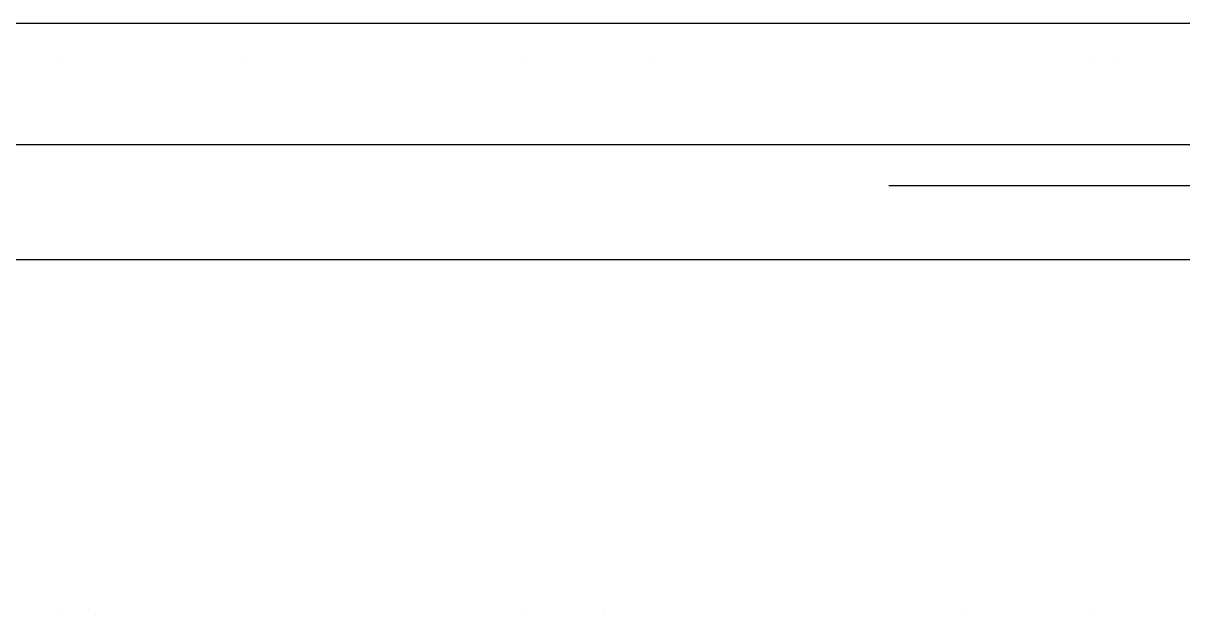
# Model space of a CAD drawing. Header units: metres. Extents: x 4 to 1180, y 34 to 392.
# Drawn here: x 206.9 to 449.8, y 241.4 to 366 of the extents above; entities that cross this region are included whole.
import ezdxf

# ---------------------------------------------------------------- set-up
doc = ezdxf.new("R2010")
doc.units = ezdxf.units.M
for name, color, linetype in [('RBAR-T10-F', 2, 'Continuous'), ('RBAR-T16-I1', 4, 'Continuous'), ('RBAR-T8-A3', 1, 'Continuous'), ('RBAR-T8-A4', 1, 'Continuous'), ('RBAR-T8-A5', 1, 'Continuous')]:
    doc.layers.add(name, color=color, linetype=linetype)

msp = doc.modelspace()

# ---------------------------------------------------------------- linework, layer by layer
at = {"layer": 'RBAR-T10-F'}
for points in [[(35, 340.6, 0), (1160, 340.6, 0)], [(35, 316.5, 0), (1160, 316.5, 0)]]:
    msp.add_polyline3d(points, dxfattribs=at)
at = {"layer": 'RBAR-T16-I1'}
msp.add_polyline3d([(388.2, 38, 0), (1148, 38, 0), (1154.2, 38.6, 0), (1160.2, 40.4, 0), (1165.8, 43.4, 0), (1170.6, 47.4, 0), (1174.6, 52.2, 0), (1177.6, 57.8, 0), (1179.4, 63.8, 0), (1180, 70, 0), (1180, 299.9, 0), (1179.4, 306.2, 0), (1177.6, 312.2, 0), (1174.6, 317.7, 0), (1170.6, 322.6, 0), (1165.8, 326.5, 0), (1160.2, 329.5, 0), (1154.2, 331.3, 0), (1148, 331.9, 0), (388.2, 331.9, 0)], dxfattribs=at)
msp.add_polyline3d([(388.2, 38, 0), (1148, 38, 0), (1154.2, 38.6, 0), (1160.2, 40.4, 0), (1165.8, 43.4, 0), (1170.6, 47.4, 0), (1174.6, 52.2, 0), (1177.6, 57.8, 0), (1179.4, 63.8, 0), (1180, 70, 0), (1180, 299.9, 0), (1179.4, 306.2, 0), (1177.6, 312.2, 0), (1174.6, 317.7, 0), (1170.6, 322.6, 0), (1165.8, 326.5, 0), (1160.2, 329.5, 0), (1154.2, 331.3, 0), (1148, 331.9, 0), (388.2, 331.9, 0)], dxfattribs=at)
at = {"layer": 'RBAR-T8-A3'}
msp.add_polyline3d([(34, 366, 0), (1159, 366, 0)], dxfattribs=at)
msp.add_polyline3d([(34, 366, 0), (1159, 366, 0)], dxfattribs=at)
msp.add_polyline3d([(34, 366, 0), (1159, 366, 0)], dxfattribs=at)
msp.add_polyline3d([(34, 366, 0), (1159, 366, 0)], dxfattribs=at)
msp.add_polyline3d([(34, 366, 0), (1159, 366, 0)], dxfattribs=at)
msp.add_polyline3d([(34, 366, 0), (1159, 366, 0)], dxfattribs=at)
msp.add_polyline3d([(34, 366, 0), (1159, 366, 0)], dxfattribs=at)
msp.add_polyline3d([(34, 366, 0), (1159, 366, 0)], dxfattribs=at)
msp.add_polyline3d([(34, 366, 0), (1159, 366, 0)], dxfattribs=at)
msp.add_polyline3d([(34, 366, 0), (1159, 366, 0)], dxfattribs=at)
msp.add_polyline3d([(34, 366, 0), (1159, 366, 0)], dxfattribs=at)
msp.add_polyline3d([(34, 366, 0), (1159, 366, 0)], dxfattribs=at)
msp.add_polyline3d([(34, 366, 0), (1159, 366, 0)], dxfattribs=at)
msp.add_polyline3d([(34, 366, 0), (1159, 366, 0)], dxfattribs=at)
msp.add_polyline3d([(34, 366, 0), (1159, 366, 0)], dxfattribs=at)
msp.add_polyline3d([(34, 366, 0), (1159, 366, 0)], dxfattribs=at)
msp.add_polyline3d([(34, 366, 0), (1159, 366, 0)], dxfattribs=at)
msp.add_polyline3d([(34, 366, 0), (1159, 366, 0)], dxfattribs=at)
msp.add_polyline3d([(34, 366, 0), (1159, 366, 0)], dxfattribs=at)
msp.add_polyline3d([(34, 366, 0), (1159, 366, 0)], dxfattribs=at)
msp.add_polyline3d([(34, 366, 0), (1159, 366, 0)], dxfattribs=at)
msp.add_polyline3d([(34, 366, 0), (1159, 366, 0)], dxfattribs=at)
msp.add_polyline3d([(34, 366, 0), (1159, 366, 0)], dxfattribs=at)
msp.add_polyline3d([(34, 366, 0), (1159, 366, 0)], dxfattribs=at)
msp.add_polyline3d([(34, 366, 0), (1159, 366, 0)], dxfattribs=at)
msp.add_polyline3d([(34, 366, 0), (1159, 366, 0)], dxfattribs=at)
msp.add_polyline3d([(34, 366, 0), (1159, 366, 0)], dxfattribs=at)
msp.add_polyline3d([(34, 366, 0), (1159, 366, 0)], dxfattribs=at)
msp.add_polyline3d([(34, 366, 0), (1159, 366, 0)], dxfattribs=at)
msp.add_polyline3d([(34, 366, 0), (1159, 366, 0)], dxfattribs=at)
msp.add_polyline3d([(34, 366, 0), (1159, 366, 0)], dxfattribs=at)
at = {"layer": 'RBAR-T8-A4'}
for points in [[(214.2, 358, 34), (214.2, 358, 4409)], [(214.2, 242, 34), (214.2, 242, 4409)], [(222, 242, 34), (222, 242, 4409)]]:
    msp.add_polyline3d(points, dxfattribs=at)
at = {"layer": 'RBAR-T8-A5'}
for points in [[(252.7, 358, 34), (252.7, 358, 5034)], [(312.3, 358, 34), (312.3, 358, 5034)], [(339.1, 358, 34), (339.1, 358, 5034)], [(430.5, 358, 34), (430.5, 358, 5034)], [(435.4, 358, 34), (435.4, 358, 5034)], [(312.3, 242, 34), (312.3, 242, 5034)], [(328.7, 242, 34), (328.7, 242, 5034)], [(403.5, 242, 34), (403.5, 242, 5034)], [(430.5, 242, 34), (430.5, 242, 5034)]]:
    msp.add_polyline3d(points, dxfattribs=at)

doc.saveas('drawing.dxf')
